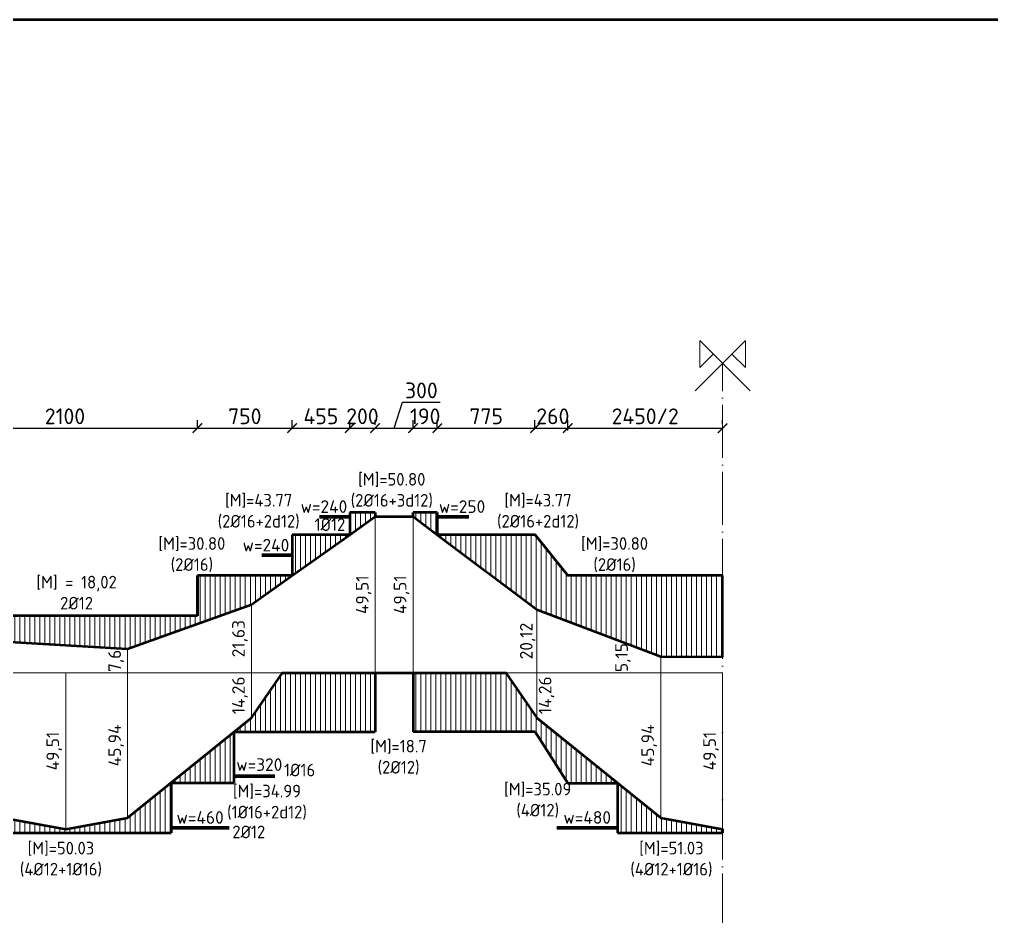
# Model space of a CAD drawing. Header units: millimetres. Extents: x 0 to 4970, y -594 to 1412.
# Drawn here: x 2054.2 to 2208.1, y 438.7 to 580.8 of the extents above; entities that cross this region are included whole.
import ezdxf

# ---------------------------------------------------------------- set-up
doc = ezdxf.new("R2010")
doc.units = ezdxf.units.MM
doc.header["$LTSCALE"] = 0.35
doc.header["$PDMODE"] = 3
doc.linetypes.add('ACAD_ISO04W100', pattern=[30, 24, -3, 0, -3])
doc.layers.get('0').update_dxf_attribs({"lineweight": 50})
for name, color, linetype, lineweight in [('Cotthepcat', 3, 'Continuous', 70), ('DuongBaoBieuDo', 2, 'Continuous', 50), ('Kich Thuoc', 1, 'Continuous', 20), ('Ky Hieu', 4, 'Continuous', 20), ('Text', 40, 'Continuous', 20), ('Truc', 3, 'ACAD_ISO04W100', 20)]:
    doc.layers.add(name, color=color, linetype=linetype, lineweight=lineweight)
doc.styles.get("Standard").update_dxf_attribs({"font": 'isocpeur.ttf'})
doc.styles.add('VN', font='')
doc.styles.get('VN').set_extended_font_data('TCVN 7284')
doc.dimstyles.new('Dim50', dxfattribs={"dimtxt": 2.5, "dimasz": 1.5, "dimexe": 1.25, "dimexo": 0.625, "dimtad": 1, "dimlfac": 50, "dimtxsty": 'Standard', "dimblk": 'ARCHTICK', "dimcen": 2.5, "dimadec": 0, "dimazin": 0, "dimtfac": 1, "dimtmove": 0, "dimatfit": 3, "dimfxl": 1, "dimarcsym": 0})
doc.dimstyles.new('Dim50KT', dxfattribs={"dimtxt": 2.5, "dimasz": 1.5, "dimexe": 1.25, "dimexo": 0.625, "dimtad": 1, "dimlfac": 50, "dimtxsty": 'Standard', "dimblk": 'ARCHTICK', "dimcen": 2.5, "dimse1": 1, "dimse2": 1, "dimsd1": 1, "dimsd2": 1, "dimadec": 0, "dimazin": 0, "dimtfac": 1, "dimtmove": 0, "dimatfit": 3, "dimfxl": 1, "dimarcsym": 0})
doc.dimstyles.new('DimBDB2', dxfattribs={"dimtxt": 2, "dimasz": 1.5, "dimexe": 1.25, "dimexo": 0.625, "dimtad": 1, "dimlfac": 2, "dimtxsty": 'Standard', "dimblk": 'ARCHTICK', "dimcen": 2.5, "dimse1": 1, "dimse2": 1, "dimsd1": 1, "dimsd2": 1, "dimadec": 0, "dimazin": 0, "dimtfac": 1, "dimtmove": 0, "dimatfit": 3, "dimfxl": 1, "dimarcsym": 0})

# ---------------------------------------------------------------- blocks, each defined once
blk = doc.blocks.new('*D83')
at = {"layer": 'Defpoints', "color": 0}
for p in [(2078.19, 452.78), (2087.39, 452.78), (2087.39, 452.78)]:
    blk.add_point(p, dxfattribs=at)
at = {"layer": 'Kich Thuoc', "color": 0, "insert": (2082.79, 454.4), "char_height": 2.5, "attachment_point": 5}
blk.add_mtext('{\\H0.8x;w=460}', dxfattribs=at)
blk = doc.blocks.new('_ArchTick')
at = {"color": 0, "linetype": 'ByBlock', "const_width": 0.15}
blk.add_lwpolyline([(-0.5, -0.5), (0.5, 0.5)], dxfattribs=at)
blk = doc.blocks.new('*D8')
at = {"layer": 'Defpoints', "color": 0}
for p in [(2087.57, 461.14), (2093.97, 461.14), (2093.97, 461.14)]:
    blk.add_point(p, dxfattribs=at)
at = {"layer": 'Kich Thuoc', "color": 0, "insert": (2092.16, 462.77), "char_height": 2.5, "attachment_point": 5}
blk.add_mtext('{\\H0.8x;w=320}', dxfattribs=at)
blk = doc.blocks.new('*D84')
at = {"layer": 'Defpoints', "color": 0}
for p in [(2148.88, 455.92), (2139.28, 452.77), (2148.88, 452.77)]:
    blk.add_point(p, dxfattribs=at)
at = {"layer": 'Kich Thuoc', "color": 0, "insert": (2144.08, 454.4), "char_height": 2.5, "attachment_point": 5}
blk.add_mtext('{\\H0.8x;w=480}', dxfattribs=at)
blk = doc.blocks.new('*D9')
at = {"layer": 'Defpoints', "color": 0}
for p in [(2090.81, 495.94), (2095.61, 495.94), (2095.61, 495.9)]:
    blk.add_point(p, dxfattribs=at)
at = {"layer": 'Kich Thuoc', "color": 0, "insert": (2093.21, 497.52), "char_height": 2.5, "attachment_point": 5}
blk.add_mtext('{\\H0.8x;w=240}', dxfattribs=at)
blk = doc.blocks.new('*D10')
at = {"layer": 'Defpoints', "color": 0}
for p in [(2099.99, 502.01), (2104.79, 502.01), (2104.79, 502.01)]:
    blk.add_point(p, dxfattribs=at)
at = {"layer": 'Kich Thuoc', "color": 0, "insert": (2102.39, 503.63), "char_height": 2.5, "attachment_point": 5}
blk.add_mtext('{\\H0.8x;w=240}', dxfattribs=at)
blk = doc.blocks.new('*D11')
at = {"layer": 'Defpoints', "color": 0}
for p in [(2121.76, 502.01), (2126.76, 502.01), (2126.76, 502.01)]:
    blk.add_point(p, dxfattribs=at)
at = {"layer": 'Kich Thuoc', "color": 0, "insert": (2124.26, 503.63), "char_height": 2.5, "attachment_point": 5}
blk.add_mtext('{\\H0.8x;w=250}', dxfattribs=at)
blk = doc.blocks.new('*D95')
at = {"layer": 'Defpoints', "color": 0}
for p in [(2071.31, 481.1), (2071.31, 477.3), (2071.31, 477.3)]:
    blk.add_point(p, dxfattribs=at)
at = {"layer": 'Kich Thuoc', "color": 0, "insert": (2069.49, 479.2), "char_height": 2, "attachment_point": 5, "rotation": 90}
blk.add_mtext('7,6', dxfattribs=at)
blk = doc.blocks.new('*D97')
at = {"layer": 'Defpoints', "color": 0}
for p in [(2061.51, 477.3), (2061.51, 452.54), (2061.51, 452.54)]:
    blk.add_point(p, dxfattribs=at)
at = {"layer": 'Kich Thuoc', "color": 0, "insert": (2059.69, 464.92), "char_height": 2, "attachment_point": 5, "rotation": 90}
blk.add_mtext('49,51', dxfattribs=at)
blk = doc.blocks.new('*D98')
at = {"layer": 'Defpoints', "color": 0}
for p in [(2071.31, 477.3), (2071.31, 454.33), (2071.31, 454.33)]:
    blk.add_point(p, dxfattribs=at)
at = {"layer": 'Kich Thuoc', "color": 0, "insert": (2069.49, 465.81), "char_height": 2, "attachment_point": 5, "rotation": 90}
blk.add_mtext('45,94', dxfattribs=at)
blk = doc.blocks.new('*D99')
at = {"layer": 'Defpoints', "color": 0}
for p in [(2090.91, 477.3), (2090.91, 470.17), (2090.91, 470.17)]:
    blk.add_point(p, dxfattribs=at)
at = {"layer": 'Kich Thuoc', "color": 0, "insert": (2089.09, 473.73), "char_height": 2, "attachment_point": 5, "rotation": 90}
blk.add_mtext('14,26', dxfattribs=at)
blk = doc.blocks.new('*D100')
at = {"layer": 'Defpoints', "color": 0}
for p in [(2090.91, 488.11), (2090.91, 477.3), (2090.91, 477.3)]:
    blk.add_point(p, dxfattribs=at)
at = {"layer": 'Kich Thuoc', "color": 0, "insert": (2089.09, 482.71), "char_height": 2, "attachment_point": 5, "rotation": 90}
blk.add_mtext('21,63', dxfattribs=at)
blk = doc.blocks.new('*D101')
at = {"layer": 'Defpoints', "color": 0}
for p in [(2110.51, 502.05), (2110.51, 477.3), (2110.51, 477.3)]:
    blk.add_point(p, dxfattribs=at)
at = {"layer": 'Kich Thuoc', "color": 0, "insert": (2108.69, 489.68), "char_height": 2, "attachment_point": 5, "rotation": 90}
blk.add_mtext('49,51', dxfattribs=at)
blk = doc.blocks.new('*D102')
at = {"layer": 'Defpoints', "color": 0}
for p in [(2116.51, 502.05), (2116.51, 477.3), (2116.51, 477.3)]:
    blk.add_point(p, dxfattribs=at)
at = {"layer": 'Kich Thuoc', "color": 0, "insert": (2114.69, 489.68), "char_height": 2, "attachment_point": 5, "rotation": 90}
blk.add_mtext('49,51', dxfattribs=at)
blk = doc.blocks.new('*D103')
at = {"layer": 'Defpoints', "color": 0}
for p in [(2136.11, 487.36), (2136.11, 477.3), (2136.49, 477.3)]:
    blk.add_point(p, dxfattribs=at)
at = {"layer": 'Kich Thuoc', "color": 0, "insert": (2134.66, 482.33), "char_height": 2, "attachment_point": 5, "rotation": 90}
blk.add_mtext('20,12', dxfattribs=at)
blk = doc.blocks.new('*D104')
at = {"layer": 'Defpoints', "color": 0}
for p in [(2136.11, 477.3), (2136.11, 470.17), (2139.46, 470.17)]:
    blk.add_point(p, dxfattribs=at)
at = {"layer": 'Kich Thuoc', "color": 0, "insert": (2137.64, 473.74), "char_height": 2, "attachment_point": 5, "rotation": 90}
blk.add_mtext('14,26', dxfattribs=at)
blk = doc.blocks.new('*D12')
at = {"layer": 'Defpoints', "color": 0}
for p in [(2157.54, 481.01), (2151.57, 478.43), (2157.54, 478.43)]:
    blk.add_point(p, dxfattribs=at)
at = {"layer": 'Kich Thuoc', "color": 0, "insert": (2149.75, 479.72), "char_height": 2, "attachment_point": 5, "rotation": 90}
blk.add_mtext('5,15', dxfattribs=at)
blk = doc.blocks.new('*D105')
at = {"layer": 'Defpoints', "color": 0}
for p in [(2155.71, 477.3), (2155.71, 454.33), (2155.71, 454.33)]:
    blk.add_point(p, dxfattribs=at)
at = {"layer": 'Kich Thuoc', "color": 0, "insert": (2153.89, 465.81), "char_height": 2, "attachment_point": 5, "rotation": 90}
blk.add_mtext('45,94', dxfattribs=at)
blk = doc.blocks.new('*D106')
at = {"layer": 'Defpoints', "color": 0}
for p in [(2165.51, 477.3), (2165.51, 452.54), (2165.51, 452.54)]:
    blk.add_point(p, dxfattribs=at)
at = {"layer": 'Kich Thuoc', "color": 0, "insert": (2163.69, 464.92), "char_height": 2, "attachment_point": 5, "rotation": 90}
blk.add_mtext('49,51', dxfattribs=at)
blk = doc.blocks.new('*D21')
at = {"layer": 'Defpoints', "color": 0}
for p in [(2082.36, 516.06), (2040.42, 514.64), (2082.36, 515.31)]:
    blk.add_point(p, dxfattribs=at)
at = {"layer": 'Kich Thuoc', "color": 0, "lineweight": -2}
for p, q in [((2040.42, 515.27), (2040.42, 517.31)), ((2082.36, 515.93), (2082.36, 517.31)), ((2040.42, 516.06), (2082.36, 516.06))]:
    blk.add_line(p, q, dxfattribs=at)
at = {"layer": 'Kich Thuoc', "color": 0, "lineweight": -2, "xscale": 1.5, "yscale": 1.5, "zscale": 1.5, "rotation": 180}
blk.add_blockref('_ArchTick', (2040.42, 516.06), dxfattribs=at)
at = {"layer": 'Kich Thuoc', "color": 0, "lineweight": -2, "xscale": 1.5, "yscale": 1.5, "zscale": 1.5}
blk.add_blockref('_ArchTick', (2082.36, 516.06), dxfattribs=at)
at = {"layer": 'Kich Thuoc', "color": 0, "insert": (2061.39, 517.93), "char_height": 2.5, "attachment_point": 5}
blk.add_mtext('2100', dxfattribs=at)
blk = doc.blocks.new('*D22')
at = {"layer": 'Defpoints', "color": 0}
for p in [(2097.36, 516.06), (2082.36, 515.31), (2097.36, 515.31)]:
    blk.add_point(p, dxfattribs=at)
at = {"layer": 'Kich Thuoc', "color": 0, "lineweight": -2}
for p, q in [((2082.36, 515.93), (2082.36, 517.31)), ((2097.36, 515.93), (2097.36, 517.31)), ((2082.36, 516.06), (2097.36, 516.06))]:
    blk.add_line(p, q, dxfattribs=at)
at = {"layer": 'Kich Thuoc', "color": 0, "lineweight": -2, "xscale": 1.5, "yscale": 1.5, "zscale": 1.5, "rotation": 180}
blk.add_blockref('_ArchTick', (2082.36, 516.06), dxfattribs=at)
at = {"layer": 'Kich Thuoc', "color": 0, "lineweight": -2, "xscale": 1.5, "yscale": 1.5, "zscale": 1.5}
blk.add_blockref('_ArchTick', (2097.36, 516.06), dxfattribs=at)
at = {"layer": 'Kich Thuoc', "color": 0, "insert": (2089.86, 517.93), "char_height": 2.5, "attachment_point": 5}
blk.add_mtext('750', dxfattribs=at)
blk = doc.blocks.new('*D23')
at = {"layer": 'Defpoints', "color": 0}
for p in [(2106.47, 516.06), (2097.36, 515.31), (2106.47, 515.31)]:
    blk.add_point(p, dxfattribs=at)
at = {"layer": 'Kich Thuoc', "color": 0, "lineweight": -2}
for p, q in [((2097.36, 515.93), (2097.36, 517.31)), ((2106.47, 515.93), (2106.47, 517.31)), ((2097.36, 516.06), (2106.47, 516.06))]:
    blk.add_line(p, q, dxfattribs=at)
at = {"layer": 'Kich Thuoc', "color": 0, "lineweight": -2, "xscale": 1.5, "yscale": 1.5, "zscale": 1.5, "rotation": 180}
blk.add_blockref('_ArchTick', (2097.36, 516.06), dxfattribs=at)
at = {"layer": 'Kich Thuoc', "color": 0, "lineweight": -2, "xscale": 1.5, "yscale": 1.5, "zscale": 1.5}
blk.add_blockref('_ArchTick', (2106.47, 516.06), dxfattribs=at)
at = {"layer": 'Kich Thuoc', "color": 0, "insert": (2101.91, 517.93), "char_height": 2.5, "attachment_point": 5}
blk.add_mtext('455', dxfattribs=at)
blk = doc.blocks.new('*D24')
at = {"layer": 'Defpoints', "color": 0}
for p in [(2110.51, 516.06), (2110.51, 515.93), (2106.47, 515.31)]:
    blk.add_point(p, dxfattribs=at)
at = {"layer": 'Kich Thuoc', "color": 0, "lineweight": -2}
for p, q in [((2106.47, 515.93), (2106.47, 517.31)), ((2110.51, 516.56), (2110.51, 517.31)), ((2106.47, 516.06), (2110.51, 516.06))]:
    blk.add_line(p, q, dxfattribs=at)
at = {"layer": 'Kich Thuoc', "color": 0, "lineweight": -2, "xscale": 1.5, "yscale": 1.5, "zscale": 1.5, "rotation": 180}
blk.add_blockref('_ArchTick', (2106.47, 516.06), dxfattribs=at)
at = {"layer": 'Kich Thuoc', "color": 0, "lineweight": -2, "xscale": 1.5, "yscale": 1.5, "zscale": 1.5}
blk.add_blockref('_ArchTick', (2110.51, 516.06), dxfattribs=at)
at = {"layer": 'Kich Thuoc', "color": 0, "insert": (2108.49, 517.93), "char_height": 2.5, "attachment_point": 5}
blk.add_mtext('200', dxfattribs=at)
blk = doc.blocks.new('*D25')
at = {"layer": 'Defpoints', "color": 0}
for p in [(2110.51, 515.93), (2116.51, 516.06), (2116.51, 515.31)]:
    blk.add_point(p, dxfattribs=at)
at = {"layer": 'Kich Thuoc', "color": 0, "lineweight": -2}
for p, q in [((2113.51, 516.06), (2114.82, 520.15)), ((2114.82, 520.15), (2120.82, 520.15)), ((2110.51, 516.56), (2110.51, 517.31)), ((2116.51, 515.93), (2116.51, 517.31)), ((2110.51, 516.06), (2116.51, 516.06))]:
    blk.add_line(p, q, dxfattribs=at)
at = {"layer": 'Kich Thuoc', "color": 0, "lineweight": -2, "xscale": 1.5, "yscale": 1.5, "zscale": 1.5, "rotation": 180}
blk.add_blockref('_ArchTick', (2110.51, 516.06), dxfattribs=at)
at = {"layer": 'Kich Thuoc', "color": 0, "lineweight": -2, "xscale": 1.5, "yscale": 1.5, "zscale": 1.5}
blk.add_blockref('_ArchTick', (2116.51, 516.06), dxfattribs=at)
at = {"layer": 'Kich Thuoc', "color": 0, "insert": (2117.82, 522.03), "char_height": 2.5, "attachment_point": 5}
blk.add_mtext('300', dxfattribs=at)
blk = doc.blocks.new('*D26')
at = {"layer": 'Defpoints', "color": 0}
for p in [(2120.34, 516.06), (2116.51, 515.31), (2120.34, 515.31)]:
    blk.add_point(p, dxfattribs=at)
at = {"layer": 'Kich Thuoc', "color": 0, "lineweight": -2}
for p, q in [((2116.51, 515.93), (2116.51, 517.31)), ((2120.34, 515.93), (2120.34, 517.31)), ((2116.51, 516.06), (2120.34, 516.06))]:
    blk.add_line(p, q, dxfattribs=at)
at = {"layer": 'Kich Thuoc', "color": 0, "lineweight": -2, "xscale": 1.5, "yscale": 1.5, "zscale": 1.5, "rotation": 180}
blk.add_blockref('_ArchTick', (2116.51, 516.06), dxfattribs=at)
at = {"layer": 'Kich Thuoc', "color": 0, "lineweight": -2, "xscale": 1.5, "yscale": 1.5, "zscale": 1.5}
blk.add_blockref('_ArchTick', (2120.34, 516.06), dxfattribs=at)
at = {"layer": 'Kich Thuoc', "color": 0, "insert": (2118.43, 517.93), "char_height": 2.5, "attachment_point": 5}
blk.add_mtext('190', dxfattribs=at)
blk = doc.blocks.new('*D27')
at = {"layer": 'Defpoints', "color": 0}
for p in [(2135.81, 516.06), (2120.34, 515.31), (2135.81, 515.31)]:
    blk.add_point(p, dxfattribs=at)
at = {"layer": 'Kich Thuoc', "color": 0, "lineweight": -2}
for p, q in [((2120.34, 515.93), (2120.34, 517.31)), ((2135.81, 515.93), (2135.81, 517.31)), ((2120.34, 516.06), (2135.81, 516.06))]:
    blk.add_line(p, q, dxfattribs=at)
at = {"layer": 'Kich Thuoc', "color": 0, "lineweight": -2, "xscale": 1.5, "yscale": 1.5, "zscale": 1.5, "rotation": 180}
blk.add_blockref('_ArchTick', (2120.34, 516.06), dxfattribs=at)
at = {"layer": 'Kich Thuoc', "color": 0, "lineweight": -2, "xscale": 1.5, "yscale": 1.5, "zscale": 1.5}
blk.add_blockref('_ArchTick', (2135.81, 516.06), dxfattribs=at)
at = {"layer": 'Kich Thuoc', "color": 0, "insert": (2128.08, 517.93), "char_height": 2.5, "attachment_point": 5}
blk.add_mtext('775', dxfattribs=at)
blk = doc.blocks.new('*D28')
at = {"layer": 'Defpoints', "color": 0}
for p in [(2141.01, 516.06), (2135.81, 515.31), (2141.01, 515.31)]:
    blk.add_point(p, dxfattribs=at)
at = {"layer": 'Kich Thuoc', "color": 0, "lineweight": -2}
for p, q in [((2135.81, 515.93), (2135.81, 517.31)), ((2141.01, 515.93), (2141.01, 517.31)), ((2135.81, 516.06), (2141.01, 516.06))]:
    blk.add_line(p, q, dxfattribs=at)
at = {"layer": 'Kich Thuoc', "color": 0, "lineweight": -2, "xscale": 1.5, "yscale": 1.5, "zscale": 1.5, "rotation": 180}
blk.add_blockref('_ArchTick', (2135.81, 516.06), dxfattribs=at)
at = {"layer": 'Kich Thuoc', "color": 0, "lineweight": -2, "xscale": 1.5, "yscale": 1.5, "zscale": 1.5}
blk.add_blockref('_ArchTick', (2141.01, 516.06), dxfattribs=at)
at = {"layer": 'Kich Thuoc', "color": 0, "insert": (2138.64, 517.93), "char_height": 2.5, "attachment_point": 5}
blk.add_mtext('260', dxfattribs=at)
blk = doc.blocks.new('*D221')
at = {"layer": 'Defpoints', "color": 0}
for p in [(2165.51, 516.06), (2165.51, 516.06), (2141.01, 515.07)]:
    blk.add_point(p, dxfattribs=at)
at = {"layer": 'Kich Thuoc', "color": 0, "lineweight": -2}
for p, q in [((2141.01, 515.7), (2141.01, 517.31)), ((2165.51, 516.68), (2165.51, 517.31)), ((2141.01, 516.06), (2165.51, 516.06))]:
    blk.add_line(p, q, dxfattribs=at)
at = {"layer": 'Kich Thuoc', "color": 0, "lineweight": -2, "xscale": 1.5, "yscale": 1.5, "zscale": 1.5, "rotation": 180}
blk.add_blockref('_ArchTick', (2141.01, 516.06), dxfattribs=at)
at = {"layer": 'Kich Thuoc', "color": 0, "lineweight": -2, "xscale": 1.5, "yscale": 1.5, "zscale": 1.5}
blk.add_blockref('_ArchTick', (2165.51, 516.06), dxfattribs=at)
at = {"layer": 'Kich Thuoc', "color": 0, "insert": (2153.26, 517.93), "char_height": 2.5, "attachment_point": 5}
blk.add_mtext('2450/2', dxfattribs=at)

msp = doc.modelspace()

# ---------------------------------------------------------------- hatches: boundary and pattern name
at = {"layer": 'Ky Hieu'}
h = msp.add_hatch(dxfattribs=at)
h.set_pattern_fill('LINE', color=256, scale=0.25, angle=90, style=0)
h.paths.add_polyline_path([(2006.510771, 505.617938), (2006.510771, 506.017938), (1997.610771, 506.017938), (1992.410771, 500.297938), (1988.001263, 500.297938), (1988.001263, 486.307938)])
h.paths.add_polyline_path([(2018.899987, 506.017938), (2012.510771, 506.017938), (2012.510771, 505.617938), (2018.899987, 500.297938)])
h.paths.add_polyline_path([(2040.423395, 500.297938), (2018.899987, 500.297938), (2032.110771, 489.297938), (2040.423395, 486.307938)])
h.paths.add_polyline_path([(2090.910771, 488.112938), (2097.357399, 492.697938), (2082.357399, 492.697938), (2082.357399, 486.307938), (2040.423395, 486.307938), (2041.910771, 485.772938), (2051.710771, 482.247938), (2071.310771, 481.097938)])
h.paths.add_polyline_path([(2106.468447, 499.177938), (2097.357399, 499.177938), (2097.357399, 492.697938)])
h.paths.add_polyline_path([(2110.510771, 502.052938), (2110.510771, 502.697938), (2106.468447, 502.697938), (2106.468447, 499.177938)])
h.paths.add_polyline_path([(2120.34229, 502.697938), (2116.510771, 502.697938), (2116.510771, 502.052938), (2120.34229, 499.180276)])
h.paths.add_polyline_path([(2135.810771, 499.177938), (2120.345408, 499.177938), (2136.110771, 487.357938), (2155.710771, 479.872938), (2165.510771, 479.811695), (2165.510771, 492.697938), (2141.010771, 492.697938)])
h = msp.add_hatch(dxfattribs=at)
h.set_pattern_fill('LINE', color=256, scale=0.25, angle=90, style=0)
h.paths.add_polyline_path([(1908.510771, 477.297938), (1908.510771, 460.897938), (1918.010771, 460.897938), (1923.210771, 452.977938), (1927.0259, 452.977938)])
h.paths.add_polyline_path([(1928.110771, 451.552938), (1927.0259, 452.977938), (1927.0259, 441.012938), (1972.155664, 441.012938), (1972.155664, 452.977938), (1967.310771, 447.592938), (1950.160771, 441.257938), (1947.710771, 441.652938)])
h.paths.add_polyline_path([(1997.610771, 460.897938), (2006.510771, 460.897938), (2006.510771, 477.297938), (1991.810771, 477.297938), (1986.910771, 469.377938), (1972.155664, 452.977938), (1992.410771, 452.977938)])
h.paths.add_polyline_path([(2027.210771, 477.297938), (2012.510771, 477.297938), (2012.510771, 467.977938), (2034.820619, 467.977938), (2032.110771, 470.167938)])
h.paths.add_polyline_path([(2034.820619, 467.977938), (2034.820619, 459.887938), (2044.830973, 459.887938)])
h.paths.add_polyline_path([(2051.710771, 454.327938), (2044.830973, 459.887938), (2044.830973, 451.987938), (2078.190569, 451.987938), (2078.190569, 459.887938), (2071.310771, 454.327938), (2061.510771, 452.542938)])
h.paths.add_polyline_path([(2088.200922, 467.977938), (2078.190569, 459.887938), (2088.200922, 459.887938)])
h.paths.add_polyline_path([(2110.510771, 477.297938), (2095.810771, 477.297938), (2090.910771, 470.167938), (2088.200922, 467.977938), (2110.510771, 467.977938)])
h.paths.add_polyline_path([(2136.110771, 470.172938), (2131.210771, 477.297938), (2116.510771, 477.297938), (2116.510771, 467.977938), (2135.810771, 467.977938), (2141.010771, 459.847938), (2148.882623, 459.847938)])
h.paths.add_polyline_path([(2148.882623, 459.847938), (2148.882623, 451.987938), (2165.510771, 451.987938), (2165.510771, 452.542938), (2155.710771, 454.327938)])
h.paths.add_polyline_path([(2130.44067, 460.585083), (2142.04067, 460.585083), (2142.04067, 453.65175), (2130.44067, 453.65175)], flags=9)

# ---------------------------------------------------------------- linework, layer by layer
msp.add_lwpolyline([(1741.949444, 580.785388), (2279.991956, 580.785388), (2279.991956, 139.638217), (1741.949444, 139.638217)], close=True)
at = {"layer": 'Cotthepcat'}
for p, q in [((2106.468447, 502.00691), (2101.668447, 502.00691)), ((2120.34229, 502.00691), (2125.34229, 502.00691)), ((2097.357399, 495.937938), (2092.557399, 495.937938)), ((2088.200922, 460.930359), (2094.600922, 460.930359)), ((2078.190569, 452.776418), (2087.390569, 452.776418)), ((2148.882623, 452.773186), (2139.282623, 452.773186))]:
    msp.add_line(p, q, dxfattribs=at)
at = {"layer": 'DuongBaoBieuDo'}
for p, q in [((2106.468447, 502.697938), (2106.468447, 499.177938)), ((2110.510771, 502.697938), (2106.468447, 502.697938)), ((2106.468447, 502.697938), (2106.468447, 499.177938)), ((2110.510771, 502.697938), (2110.510771, 502.052938)), ((2120.34229, 502.697938), (2116.510771, 502.697938)), ((2116.510771, 502.052938), (2116.510771, 502.697938)), ((2120.34229, 502.697938), (2120.34229, 499.177938)), ((2120.34229, 499.180276), (2120.34229, 502.697938)), ((2106.468447, 499.177938), (2097.357399, 499.177938)), ((2097.357399, 499.177938), (2097.357399, 492.697938)), ((2106.468447, 499.177938), (2097.357399, 499.177938)), ((2097.357399, 499.177938), (2097.357399, 492.697938)), ((2135.810771, 499.177938), (2120.34229, 499.180276)), ((2135.810771, 499.177938), (2120.34229, 499.177938)), ((2135.810771, 499.177938), (2141.010771, 492.697938)), ((2141.010771, 492.697938), (2135.810771, 499.177938)), ((2097.357399, 492.697938), (2082.357399, 492.697938)), ((2082.357399, 486.307938), (2082.357399, 492.697938)), ((2097.357399, 492.697938), (2082.357399, 492.697938)), ((2082.357399, 492.697938), (2082.357399, 486.307938)), ((2165.510771, 492.697938), (2141.010771, 492.697938)), ((2165.510771, 492.697938), (2141.010771, 492.697938)), ((2082.357399, 486.307938), (2040.423395, 486.307938)), ((2082.357399, 486.307938), (2040.423395, 486.307938)), ((2110.510771, 477.297938), (2110.510771, 467.977938)), ((2116.510771, 477.297938), (2116.510771, 467.977938)), ((2088.200922, 459.887938), (2088.200922, 467.977938)), ((2088.200922, 459.887938), (2088.200922, 467.977938)), ((2088.200922, 467.977938), (2110.510771, 467.977938)), ((2135.810771, 467.977938), (2116.510771, 467.977938)), ((2135.810771, 467.977938), (2141.010771, 459.847938)), ((2135.810771, 467.977938), (2141.010771, 459.847938)), ((2078.190569, 459.887938), (2088.200922, 459.887938)), ((2078.190569, 459.887938), (2078.190569, 451.987938)), ((2078.190569, 451.987938), (2078.190569, 459.887938)), ((2078.190569, 459.887938), (2088.200922, 459.887938)), ((2141.010771, 459.847938), (2148.882623, 459.847938)), ((2141.010771, 459.847938), (2148.882623, 459.847938)), ((2148.882623, 459.847938), (2148.882623, 451.987938)), ((2148.882623, 459.847938), (2148.882623, 451.987938)), ((2165.510771, 451.987938), (2165.510771, 452.542938)), ((2044.830973, 451.987938), (2078.190569, 451.987938)), ((2044.830973, 451.987938), (2078.190569, 451.987938)), ((2148.882623, 451.987938), (2165.510771, 451.987938)), ((2148.882623, 451.987938), (2165.510771, 451.987938))]:
    msp.add_line(p, q, dxfattribs=at)
for points in [[(1908.510771, 477.297938), (1979.364771, 477.297938), (2006.510771, 505.617938), (2012.510771, 505.617938), (2032.110771, 489.297938), (2041.910771, 485.772938), (2051.710771, 482.247938), (2071.310771, 481.097938), (2090.910771, 488.112938), (2097.357399, 492.697938), (2106.468447, 499.177938), (2110.510771, 502.052938), (2116.510771, 502.052938), (2120.345408, 499.177938), (2136.110771, 487.357938), (2155.710771, 479.872938), (2165.510771, 479.811695), (2165.510771, 492.697938)], [(1908.510771, 477.297938), (1928.110771, 451.552938), (1947.710771, 441.652938), (1950.160771, 441.257938), (1967.310771, 447.592938), (1986.910771, 469.377938), (1991.810771, 477.297938), (2027.210771, 477.297938), (2032.110771, 470.167938), (2051.710771, 454.327938), (2061.510771, 452.542938), (2071.310771, 454.327938), (2090.910771, 470.167938), (2095.810771, 477.297938), (2131.210771, 477.297938), (2136.110771, 470.172938), (2155.710771, 454.327938), (2165.510771, 452.542938), (2165.510771, 451.987938)]]:
    msp.add_lwpolyline(points, dxfattribs=at)
at = {"layer": 'Kich Thuoc'}
for p, q in [((2141.010771, 515.931599), (2141.010771, 517.306599)), ((2012.510771, 477.297938), (2116.510771, 477.297938)), ((2116.510771, 477.297938), (2165.510771, 477.297938))]:
    msp.add_line(p, q, dxfattribs=at)
at = {"layer": 'Ky Hieu'}
for p, q in [((2169.121205, 529.9157), (2161.167631, 521.962126)), ((2161.900337, 529.9157), (2169.853911, 521.962126)), ((2161.900337, 525.673059), (2161.900337, 529.9157)), ((2169.121205, 525.673059), (2169.121205, 529.9157)), ((2164.021657, 527.794379), (2161.900337, 525.673059)), ((2166.999884, 527.794379), (2169.121205, 525.673059)), ((2090.910771, 488.112938), (2110.510771, 502.052938)), ((2110.510771, 477.297938), (2110.510771, 502.052938)), ((2110.510771, 502.052938), (2116.510771, 502.052938)), ((2116.510771, 502.052938), (2136.110771, 487.357938)), ((2116.510771, 477.297938), (2116.510771, 502.052938)), ((2071.310771, 481.097938), (2090.910771, 488.112938)), ((2090.910771, 477.297938), (2090.910771, 488.112938)), ((2136.110771, 477.297938), (2136.110771, 487.357938)), ((2136.110771, 487.357938), (2155.710771, 479.872938)), ((2051.710771, 482.247938), (2071.310771, 481.097938)), ((2071.310771, 477.297938), (2071.310771, 481.097938)), ((2155.710771, 477.297938), (2155.710771, 479.872938)), ((2155.710771, 479.872938), (2165.510771, 479.811695)), ((2061.510771, 477.297938), (2061.510771, 452.542938)), ((2071.310771, 477.297938), (2071.310771, 454.327938)), ((2090.910771, 477.297938), (2090.910771, 470.167938)), ((2090.910771, 470.167938), (2095.810771, 477.297938)), ((2131.210771, 477.297938), (2136.110771, 470.172938)), ((2136.110771, 477.297938), (2136.110771, 470.172938)), ((2155.710771, 477.297938), (2155.710771, 454.327938)), ((2165.510771, 477.297938), (2165.510771, 452.542938)), ((2071.310771, 454.327938), (2090.910771, 470.167938)), ((2136.110771, 470.172938), (2155.710771, 454.327938)), ((2051.710771, 454.327938), (2061.510771, 452.542938)), ((2061.510771, 452.542938), (2071.310771, 454.327938)), ((2155.710771, 454.327938), (2165.510771, 452.542938))]:
    msp.add_line(p, q, dxfattribs=at)
at = {"layer": 'Truc'}
msp.add_line((2165.510771, 235.734234), (2165.510771, 526.305266), dxfattribs=at)

# ---------------------------------------------------------------- texts
at = {"layer": 'Kich Thuoc', "char_height": 2, "width": 7.87530558, "attachment_point": 1, "style": 'VN'}
for s, insert in [('1%%C12', (2100.907882, 501.781799)), ('1%%C16', (2096.068985, 462.904676)), ('2%%C12', (2087.882336, 453.104505))]:
    msp.add_mtext(s, dxfattribs=dict(at, insert=insert))
at = {"layer": 'Text', "char_height": 2, "width": 15.06192682, "attachment_point": 5, "style": 'VN'}
for s, insert in [('[M]=50.80\\P(2%%C16+3d12)', (2113.135508, 506.189248)), ('[M]=43.77\\P(2%%C16+2d12)', (2092.057022, 502.8791)), ('[M]=43.77\\P(2%%C16+2d12)', (2136.290183, 502.8791)), ('[M]=30.80\\P(2%%C16)', (2081.482121, 496.02051)), ('[M]=30.80\\P(2%%C16)', (2148.410787, 496.02051)), ('[M] = 18,02\\P2%%C12', (2063.227782, 490.004716)), ('[M]=18.7\\P(2%%C12)', (2114.213009, 463.918121)), ('[M]=34.99\\P(1%%C16+2d12)', (2093.375767, 456.810194)), ('[M]=35.09\\P(4%%C12)', (2136.24067, 457.118417)), ('[M]=50.03\\P(4%%C12+1%%C16)', (2060.747983, 447.776951)), ('[M]=51.03\\P(4%%C12+1%%C16)', (2157.410183, 447.776951))]:
    msp.add_mtext(s, dxfattribs=dict(at, insert=insert))

# ---------------------------------------------------------------- dimensions: what is measured, and where the dimension line sits
at = {"layer": 'Kich Thuoc'}
for base, p1, p2, picture, middle in [((2116.510771, 516.056599), (2110.510771, 515.931599), (2116.510771, 515.306599), '*D25', (2115.447916, 520.152015)), ((2141.010771, 516.056599), (2135.810771, 515.306599), (2141.010771, 515.306599), '*D28', (2138.643541, 516.056599))]:
    dim = msp.add_linear_dim(base=base, p1=p1, p2=p2, dimstyle='Dim50', override={"dimtmove": 1}, dxfattribs=at)
    dim.commit()
    dim.dimension.update_dxf_attribs({"geometry": picture, "text_midpoint": middle, "dimtype": 160})
for base, p1, p2, text, picture, middle in [((2082.357399, 516.056599), (2040.423395, 514.644906), (2082.357399, 515.306599), '2100', '*D21', (2061.390397, 517.931599)), ((2106.468447, 516.056599), (2097.357399, 515.306599), (2106.468447, 515.306599), '455', '*D23', (2101.912923, 517.931599)), ((2135.810771, 516.056599), (2120.34229, 515.306599), (2135.810771, 515.306599), '775', '*D27', (2128.07653, 517.931599))]:
    dim = msp.add_linear_dim(base=base, p1=p1, p2=p2, text=text, dimstyle='Dim50', override={"dimtmove": 1}, dxfattribs=at)
    dim.commit()
    dim.dimension.update_dxf_attribs({"geometry": picture, "text_midpoint": middle})
dim = msp.add_linear_dim(base=(2097.357399, 516.056599), p1=(2082.357399, 515.306599), p2=(2097.357399, 515.306599), dimstyle='Dim50', override={"dimtmove": 1}, dxfattribs=at)
dim.commit()
dim.dimension.update_dxf_attribs({"geometry": '*D22', "text_midpoint": (2089.857399, 517.931599)})
for base, p1, p2, text, picture, middle in [((2110.510771, 516.056599), (2106.468447, 515.306599), (2110.510771, 515.931599), '200', '*D24', (2108.489609, 516.056599)), ((2120.34229, 516.056599), (2116.510771, 515.306599), (2120.34229, 515.306599), '190', '*D26', (2118.42653, 516.056599))]:
    dim = msp.add_linear_dim(base=base, p1=p1, p2=p2, text=text, dimstyle='Dim50', override={"dimtmove": 1}, dxfattribs=at)
    dim.commit()
    dim.dimension.update_dxf_attribs({"geometry": picture, "text_midpoint": middle, "dimtype": 160})
for base, p1, p2, text, dimstyle, picture, middle in [((2165.510771, 516.056599), (2141.010771, 515.073239), (2165.510771, 516.056599), '2450/2', 'Dim50', '*D221', (2153.260771, 517.931599)), ((2087.390569, 452.776418), (2078.190569, 452.776418), (2087.390569, 452.776418), '{\\H0.8x;w=<>}', 'Dim50KT', '*D83', (2082.790569, 454.401418))]:
    dim = msp.add_linear_dim(base=base, p1=p1, p2=p2, text=text, dimstyle=dimstyle, dxfattribs=at)
    dim.commit()
    dim.dimension.update_dxf_attribs({"geometry": picture, "text_midpoint": middle})
for base, p1, p2, picture, middle in [((2104.789412, 502.00691), (2099.989412, 502.00691), (2104.789412, 502.00691), '*D10', (2102.389412, 502.00691)), ((2126.763002, 502.00691), (2121.763002, 502.00691), (2126.763002, 502.00691), '*D11', (2124.263002, 502.00691)), ((2095.613789, 495.899089), (2090.813789, 495.937938), (2095.613789, 495.937938), '*D9', (2093.213789, 495.899089)), ((2093.973243, 461.143165), (2087.573243, 461.143165), (2093.973243, 461.143165), '*D8', (2092.15536, 461.143165)), ((2148.882623, 452.773186), (2139.282623, 452.773186), (2148.882623, 455.917938), '*D84', (2144.082623, 452.773186))]:
    dim = msp.add_linear_dim(base=base, p1=p1, p2=p2, text='{\\H0.8x;w=<>}', dimstyle='Dim50KT', dxfattribs=at)
    dim.commit()
    dim.dimension.update_dxf_attribs({"geometry": picture, "text_midpoint": middle, "dimtype": 160})
for base, p1, p2, picture, middle in [((2110.510771, 477.297938), (2110.510771, 502.052938), (2110.510771, 477.297938), '*D101', (2108.685771, 489.675438)), ((2116.510771, 477.297938), (2116.510771, 502.052938), (2116.510771, 477.297938), '*D102', (2114.685771, 489.675438)), ((2090.910771, 477.297938), (2090.910771, 488.112938), (2090.910771, 477.297938), '*D100', (2089.085771, 482.705438)), ((2136.488381, 477.297938), (2136.110771, 487.357938), (2136.110771, 477.297938), '*D103', (2134.663381, 482.327938)), ((2061.510771, 452.542938), (2061.510771, 477.297938), (2061.510771, 452.542938), '*D97', (2059.685771, 464.920438)), ((2071.310771, 454.327938), (2071.310771, 477.297938), (2071.310771, 454.327938), '*D98', (2069.485771, 465.812938)), ((2090.910771, 470.167938), (2090.910771, 477.297938), (2090.910771, 470.167938), '*D99', (2089.085771, 473.732938)), ((2155.710771, 454.327938), (2155.710771, 477.297938), (2155.710771, 454.327938), '*D105', (2153.885771, 465.812938)), ((2165.510771, 452.542938), (2165.510771, 477.297938), (2165.510771, 452.542938), '*D106', (2163.685771, 464.920438))]:
    dim = msp.add_linear_dim(base=base, p1=p1, p2=p2, angle=90, dimstyle='DimBDB2', dxfattribs=at)
    dim.commit()
    dim.dimension.update_dxf_attribs({"geometry": picture, "text_midpoint": middle})
for base, p1, p2, picture, middle in [((2151.571242, 478.434756), (2157.544495, 481.009756), (2157.544495, 478.434756), '*D12', (2151.571242, 479.722256)), ((2071.310771, 477.297938), (2071.310771, 481.097938), (2071.310771, 477.297938), '*D95', (2071.310771, 479.197938))]:
    dim = msp.add_linear_dim(base=base, p1=p1, p2=p2, angle=90, dimstyle='DimBDB2', dxfattribs=at)
    dim.commit()
    dim.dimension.update_dxf_attribs({"geometry": picture, "text_midpoint": middle, "dimtype": 160})
dim = msp.add_linear_dim(base=(2139.461017, 470.172938), p1=(2136.110771, 477.297938), p2=(2136.110771, 470.172938), angle=90, text='14,26', dimstyle='DimBDB2', dxfattribs=at)
dim.commit()
dim.dimension.update_dxf_attribs({"geometry": '*D104', "text_midpoint": (2139.461017, 473.735438), "dimtype": 160})

doc.saveas('drawing.dxf')
